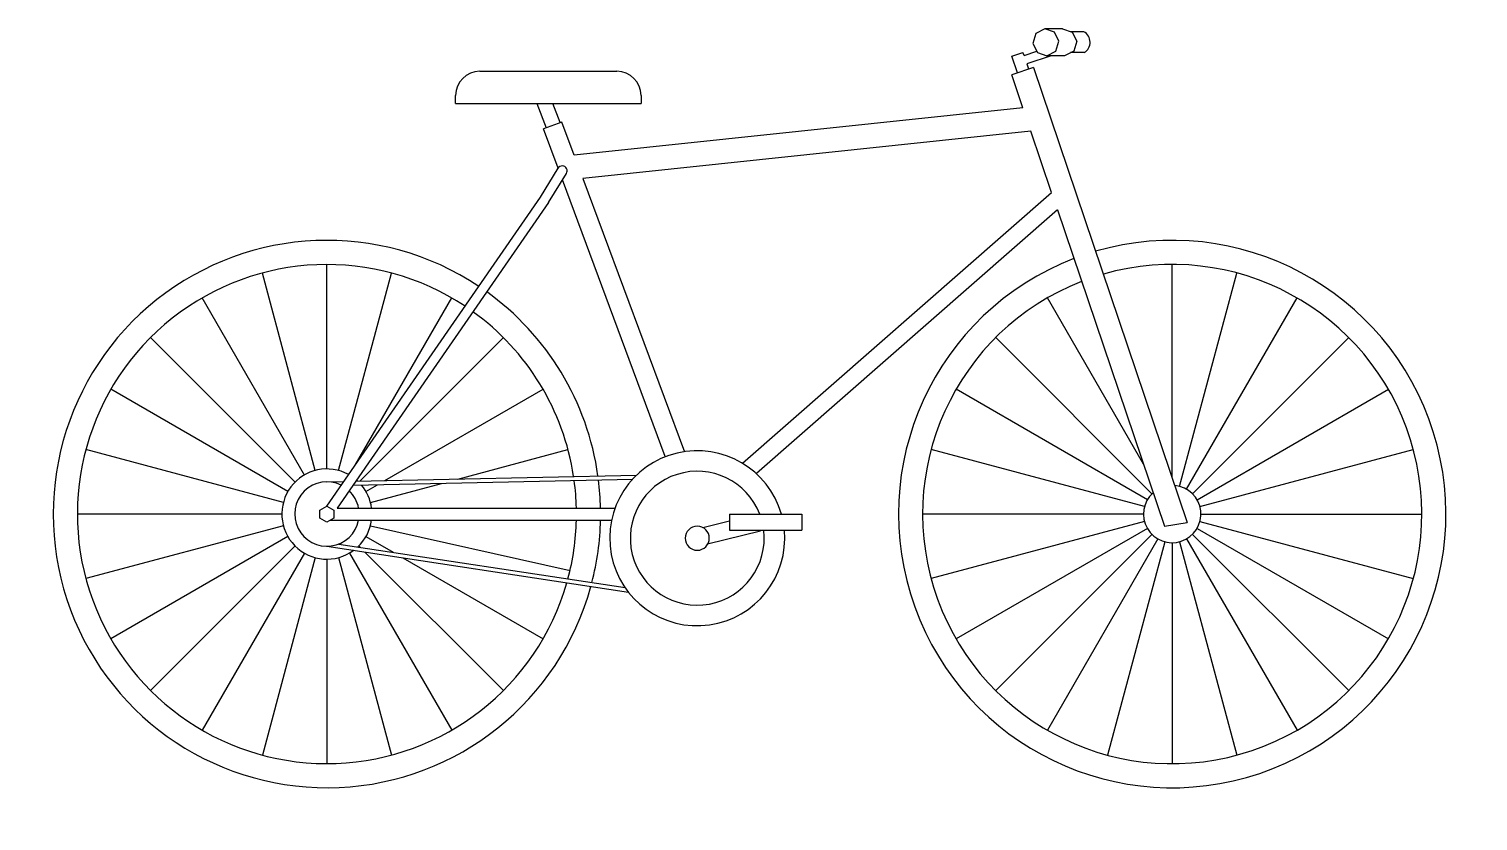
# Model space of a CAD drawing. Header units: millimetres. Extents: x -370 to 1430, y -41 to 943.
import ezdxf

# ---------------------------------------------------------------- set-up
doc = ezdxf.new("R2010")
doc.units = ezdxf.units.MM
doc.layers.add('ceco.net 256', color=7, linetype='Continuous')

msp = doc.modelspace()

# ---------------------------------------------------------------- linework, layer by layer
at = {"layer": 'ceco.net 256', "linetype": 'Continuous'}
for p, q in [((880.7, 936.8), (876.8, 924.7)), ((891.7, 942.6), (880.7, 936.8)), ((913.7, 942.6), (891.7, 942.6)), ((903.6, 938.7), (891.7, 942.6)), ((909.3, 927.3), (903.6, 938.7)), ((913.7, 942.6), (925.8, 938.7)), ((940.2, 939.2), (924.2, 939.2)), ((925.8, 938.7), (931.6, 927.3)), ((876.8, 924.7), (882.5, 913.3)), ((905.4, 915.2), (909.3, 927.3)), ((931.6, 927.3), (927.7, 915.2)), ((850.7, 908.7), (864.6, 913.4)), ((857.6, 888.2), (850.7, 908.7)), ((865.9, 909.5), (864.6, 913.4)), ((865.9, 909.5), (881.7, 914.9)), ((899.5, 909.4), (869.3, 899.2)), ((882.5, 913.3), (894.3, 909.4)), ((894.3, 909.4), (905.4, 915.2)), ((916.3, 909.4), (894.3, 909.4)), ((927.7, 915.2), (916.3, 909.4)), ((940.8, 913.2), (923.7, 913.2)), ((189.8, 890), (360.2, 890)), ((877.5, 894.9), (850.6, 885.8)), ((864.4, 844.8), (850.6, 885.8)), ((869.3, 899.2), (871.5, 892.9)), ((877.5, 894.9), (1068.7, 329.7)), ((159.8, 850), (159.8, 860)), ((159.8, 850), (390.2, 850)), ((260.8, 850), (272.4, 819.8)), ((289.9, 826.3), (280.8, 850)), ((390.2, 860), (390.2, 850)), ((864.4, 844.8), (307.1, 785.8)), ((291.8, 827), (269, 818.5)), ((287.2, 769.5), (269, 818.5)), ((307.1, 785.8), (291.8, 827)), ((874.3, 815.7), (317.9, 756.7)), ((900, 739.6), (874.3, 815.7)), ((265.2, 733.6), (287.3, 769.7)), ((275.4, 727.1), (297.5, 763.1)), ((317.9, 756.7), (444.2, 417.5)), ((420.3, 411.7), (292.6, 755.1)), ((516.2, 403.3), (900, 739.6)), ((0, 350), (265.2, 733.6)), ((275.4, 727.1), (12.6, 347.5)), ((907.3, 718), (533.4, 390.3)), ((907.3, 718), (1040.3, 324.9)), ((0, 396), (0, 650)), ((1050, 384.9), (1050, 650)), ((-14.5, 394.1), (-80.2, 639.4)), ((14.5, 394.1), (80.2, 639.4)), ((1059.2, 374.4), (1130.2, 639.4)), ((-28, 388.5), (-155, 608.5)), ((35, 400.7), (155, 608.5)), ((1014.3, 401.9), (895, 608.5)), ((1067.8, 370.8), (1205, 608.5)), ((-39.6, 379.6), (-219.2, 559.2)), ((40.9, 380.9), (219.2, 559.2)), ((1024.8, 365.2), (830.8, 559.2)), ((1075.2, 365.2), (1269.2, 559.2)), ((-48.5, 368), (-268.5, 495)), ((72, 381.6), (268.5, 495)), ((1019.2, 357.8), (781.5, 495)), ((1080.8, 357.8), (1318.5, 495)), ((-54.1, 354.5), (-299.4, 420.2)), ((162.5, 383.5), (299.4, 420.2)), ((1015.6, 349.2), (750.6, 420.2)), ((1084.4, 349.2), (1349.4, 420.2)), ((0, 380), (21.1, 380.5)), ((32.1, 375.7), (379.8, 383.3)), ((35.6, 380.8), (384.7, 388.4)), ((54.1, 354.5), (142.2, 378.1)), ((48.5, 368), (63, 376.4)), ((-8.7, 345), (0, 350)), ((-8.7, 335), (-8.7, 345)), ((0, 350), (8.7, 345)), ((8.7, 345), (8.7, 335)), ((12.6, 347.5), (358, 347.5)), ((-56, 340), (-310, 340)), ((-54.1, 325.5), (-299.4, 259.8)), ((0, 330), (-8.7, 335)), ((8.7, 335), (0, 330)), ((4.3, 332.5), (353.6, 332.5)), ((54.1, 325.5), (302, 269.9)), ((467.1, 323.2), (500, 331.4)), ((500, 340), (590, 340)), ((500, 340), (500, 320)), ((590, 340), (590, 320)), ((1014.4, 340), (740, 340)), ((1015.6, 330.8), (750.6, 259.8)), ((1040.3, 324.9), (1068.7, 329.7)), ((1084.4, 330.8), (1349.4, 259.8)), ((1085.6, 340), (1360, 340)), ((-48.5, 312), (-268.5, 185)), ((48.5, 312), (82.2, 292.6)), ((538.7, 318.9), (472.9, 302.4)), ((500, 320), (590, 320)), ((1019.2, 322.2), (781.5, 185)), ((1024.8, 314.8), (830.8, 120.8)), ((1032.2, 309.2), (895, 71.5)), ((1067.8, 309.2), (1205, 71.5)), ((1075.2, 314.8), (1269.2, 120.8)), ((1080.8, 322.2), (1318.5, 185)), ((-39.6, 300.4), (-219.2, 120.8)), ((-28, 291.5), (-155, 71.5)), ((0, 300), (374.5, 243)), ((14.7, 302.8), (370.3, 248.7)), ((28, 291.5), (155, 71.5)), ((39.6, 300.4), (41.2, 298.8)), ((47.2, 292.8), (219.2, 120.8)), ((1040.8, 305.6), (969.8, 40.6)), ((1050, 304.4), (1050, 30)), ((1059.2, 305.6), (1130.2, 40.6)), ((-14.5, 285.9), (-80.2, 40.6)), ((0, 284), (0, 30)), ((14.5, 285.9), (80.2, 40.6)), ((94.1, 285.7), (268.5, 185))]:
    msp.add_line(p, q, dxfattribs=at)
at = {"layer": 'ceco.net 256'}
msp.add_arc((292.4, 766.4), 6.06, 327.0512, 149.9017, dxfattribs=at)
at = {"layer": 'ceco.net 256', "linetype": 'Continuous'}
for centre, major_axis, start_param, end_param in [((933, 926), (-10.6, 10.6), 2.902753, 4.99715), ((189.8, 860), (21.2, 21.2), 0.785398, 2.356194), ((360.2, 860), (-21.2, 21.2), 3.926991, 5.497787), ((0, 340), (-279, 194.3), -1.550602, 3.482384), ((1050, 340), (321.4, 110.8), 1.606202, 7.805787), ((1050, 340), (293.3, 100.5), 1.612027, 7.80352), ((0, 340), (175.8, 255.3), 0.016575, 5.036594), ((0, 340), (-279, 194.3), 3.889599, 4.698912), ((0, 340), (175.8, 255.3), 5.466619, 6.261149), ((460, 310), (-18, 107.2), -1.457479, 4.638128), ((0, 340), (-39.6, 39.6), -1.288551, 2.99205), ((460, 310), (-22.8, 80), -1.480056, 4.554581), ((0, 340), (-28.3, 28.3), -1.247612, 3.738374), ((0, 340), (39.6, 39.6), 6.314752, 6.350702), ((0, 340), (175.8, 255.3), 5.339717, 5.450371), ((0, 340), (-279, 194.3), 3.772032, 3.874803), ((0, 340), (28.3, 28.3), 5.686404, 6.310759), ((0, 340), (39.6, 39.6), 5.632102, 6.194334), ((1050, 340), (-25.2, 25.2), -0.054463, 5.408092), ((0, 340), (-39.6, 39.6), 3.111317, 3.792676), ((0, 340), (175.8, 255.3), 5.052839, 5.291325), ((0, 340), (-279, 194.3), 3.497178, 3.727911), ((460, 310), (10.6, 10.6), 5.497787, 11.780972)]:
    msp.add_ellipse(centre, major_axis=major_axis, ratio=1, start_param=start_param, end_param=end_param, dxfattribs=at)

doc.saveas('drawing.dxf')
